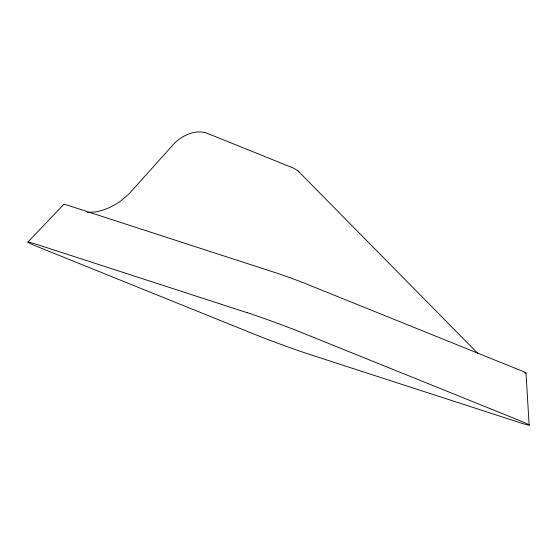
<?xml version="1.0" encoding="UTF-8"?>
<svg xmlns="http://www.w3.org/2000/svg" width="557" height="557" viewBox="0 0 557 557"><rect width="100%" height="100%" fill="white"/><g stroke="black" fill="none" stroke-linecap="round" stroke-linejoin="round"><path stroke-width="0.84" d="M27.85 242.079L63.867 204.342M87.519 212.495L95.922 211.869L100.817 210.727A49.552 33.803 -39.4 0 0 115.654 204.273L120.305 201.265L128.597 194.316L174.968 142.731C183.128 135.017 195.347 129.433 206.57 133.039L293.964 168.318L297.967 170.846L477.746 353.326M297.967 170.846L299.582 172.614M526.003 373.002L529.15 425.095M524.743 372.8A22.76 0.794 20.1 0 0 519.59 370.029L306.127 283.854A22.76 0.794 20.1 0 0 276.07 272.888L69.848 205.965A22.948 0.801 20.1 0 0 64.173 204.628M247.378 312.755L38.572 244.989A41.127 1.434 20.1 0 0 39.484 247.475L255.322 334.611A41.127 1.434 20.1 0 0 309.706 354.447L518.511 422.213A40.946 1.427 20.1 0 0 517.606 419.741L301.448 332.48A40.946 1.427 20.1 0 0 247.378 312.755"/></g></svg>
